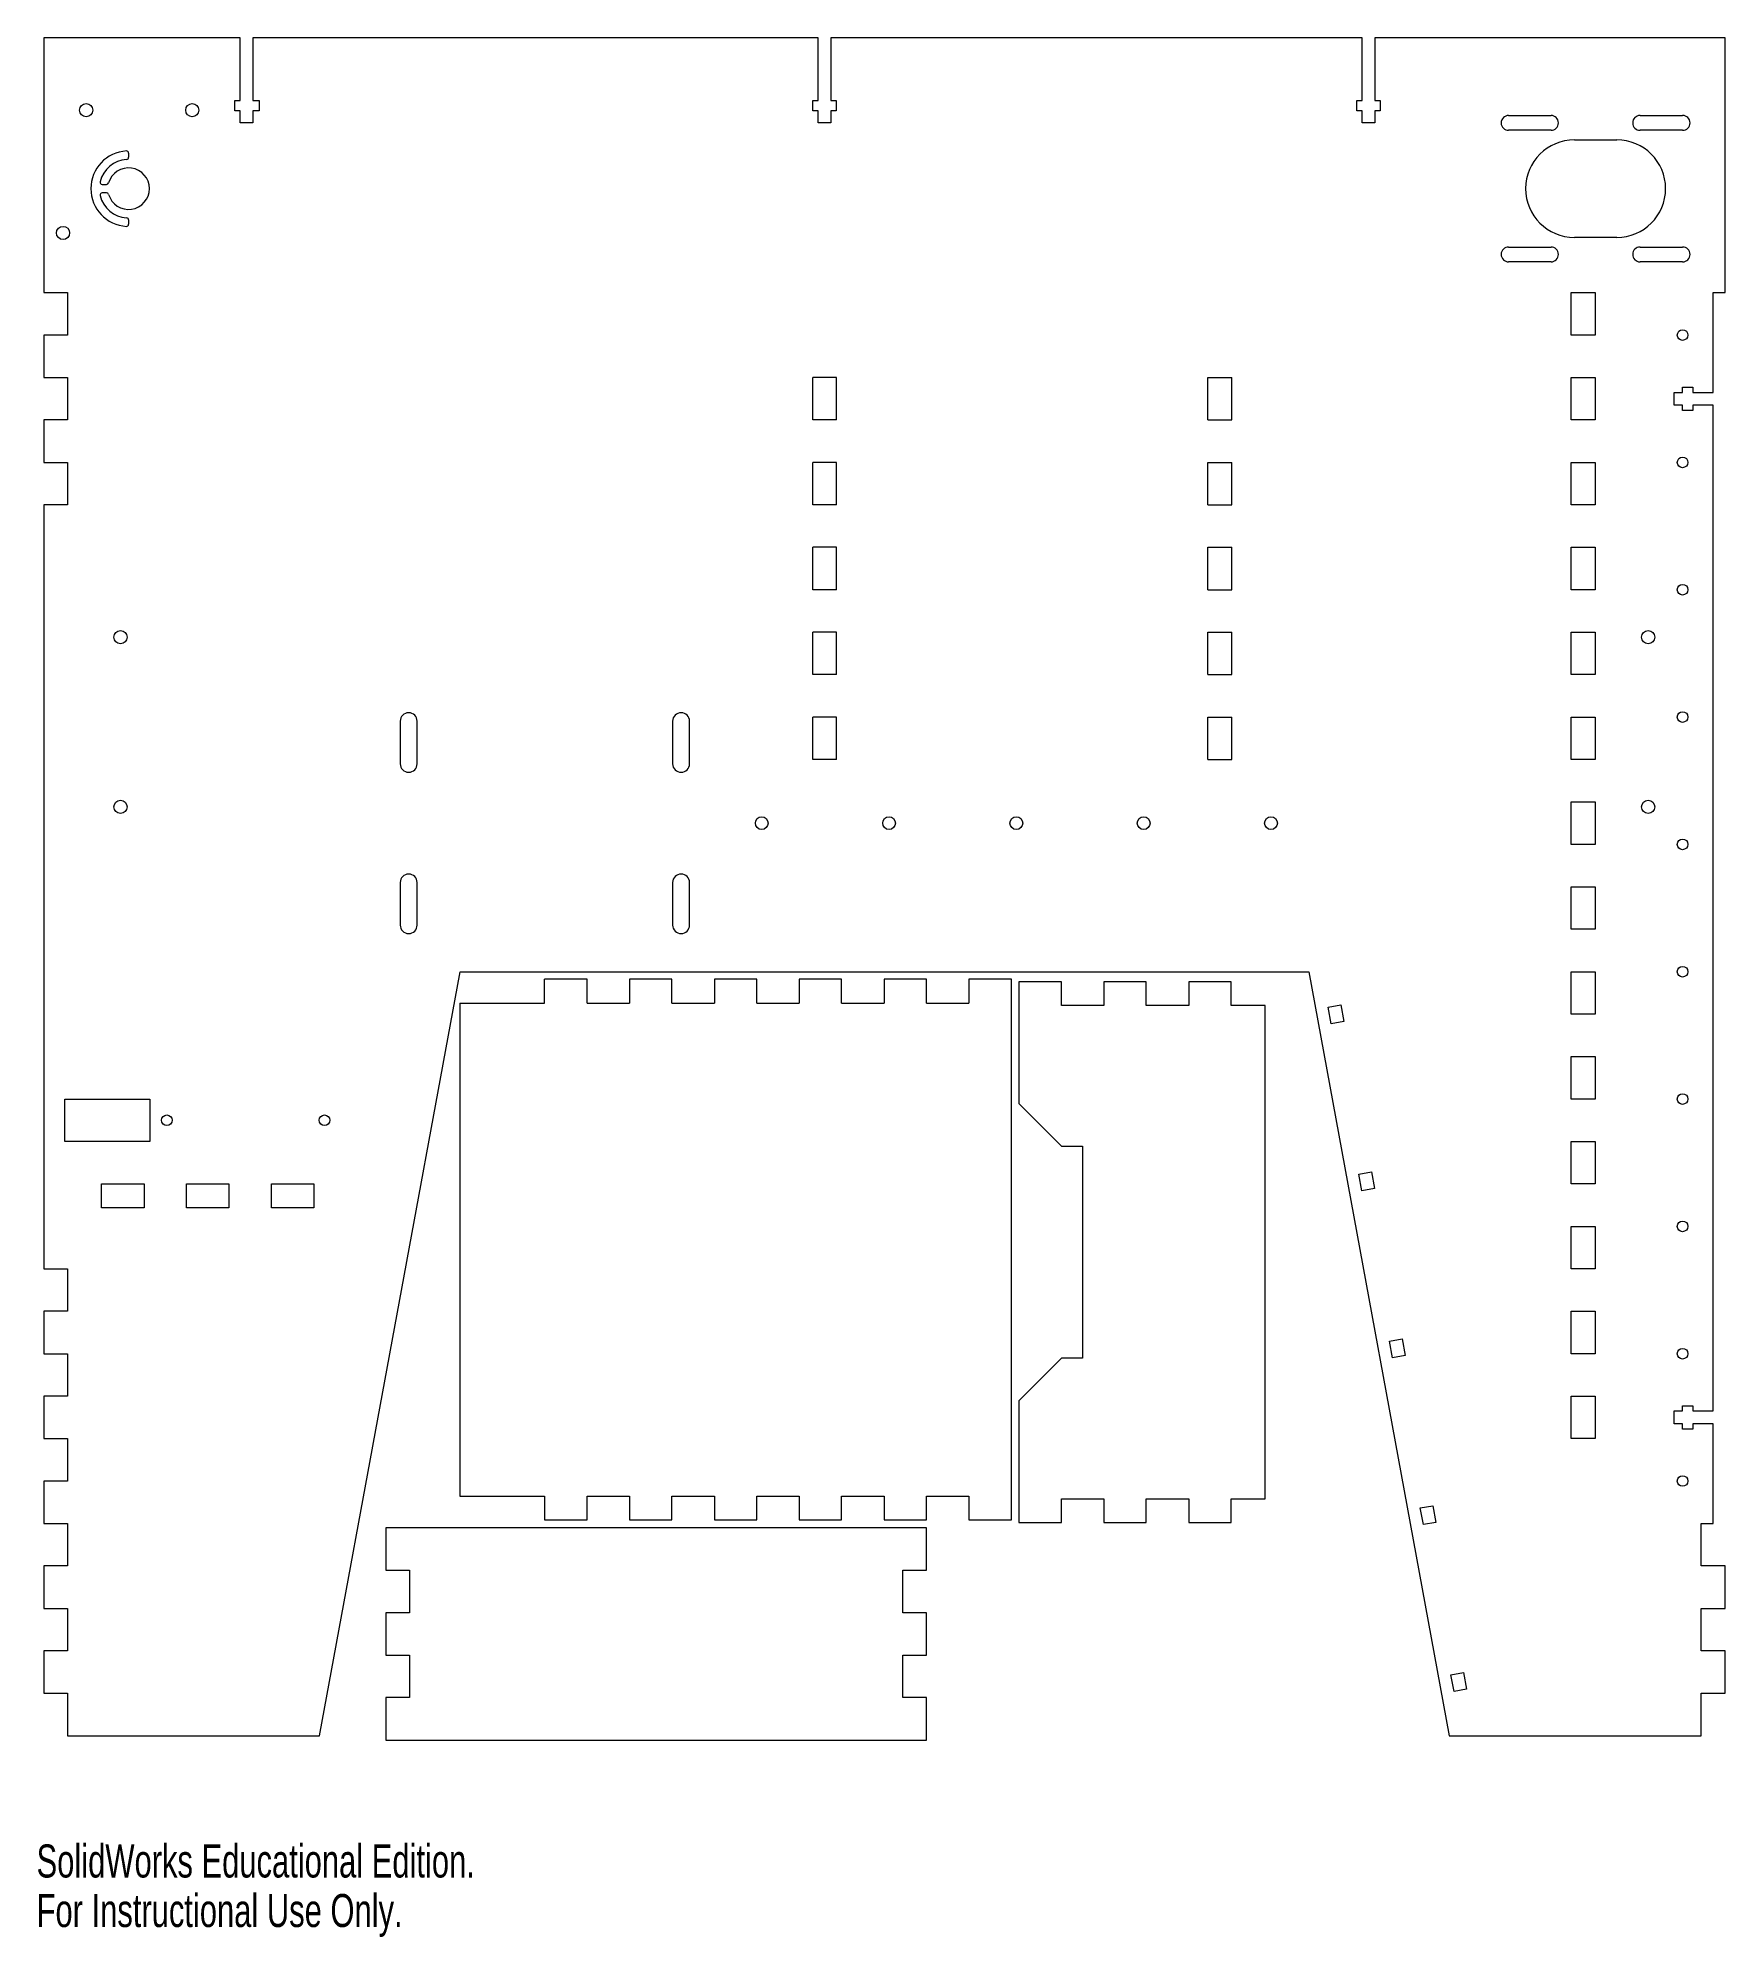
# Model space of a CAD drawing. Header units: millimetres. Extents: x 0 to 398, y 0 to 447.
import ezdxf

# ---------------------------------------------------------------- set-up
doc = ezdxf.new("R2010")
doc.units = ezdxf.units.MM
doc.styles.add('SLDTEXTSTYLE0', font='TXT', dxfattribs={"width": 0.7})

msp = doc.modelspace()

# ---------------------------------------------------------------- linework, layer by layer
at = {"color": 1, "linetype": 'Continuous', "lineweight": 0}
for p, q in [((47.96, 447.34), (1.69, 447.34)), ((1.69, 447.34), (1.69, 387.34)), ((47.96, 432.57), (47.96, 447.34)), ((50.96, 447.34), (50.96, 432.57)), ((184.19, 447.34), (50.96, 447.34)), ((184.19, 432.57), (184.19, 447.34)), ((187.19, 447.34), (187.19, 432.57)), ((312.38, 447.34), (187.19, 447.34)), ((312.38, 432.57), (312.38, 447.34)), ((315.38, 447.34), (315.38, 432.57)), ((397.89, 447.34), (315.38, 447.34)), ((397.89, 387.34), (397.89, 447.34)), ((46.71, 432.57), (47.96, 432.57)), ((46.71, 430.17), (46.71, 432.57)), ((47.96, 430.17), (46.71, 430.17)), ((47.96, 427.34), (47.96, 430.17)), ((50.96, 432.57), (52.42, 432.57)), ((50.96, 430.17), (50.96, 427.34)), ((52.42, 430.17), (50.96, 430.17)), ((52.42, 432.57), (52.42, 430.17)), ((182.94, 432.57), (184.19, 432.57)), ((182.94, 430.17), (182.94, 432.57)), ((184.19, 430.17), (182.94, 430.17)), ((184.19, 427.34), (184.19, 430.17)), ((187.19, 432.57), (188.44, 432.57)), ((187.19, 430.17), (187.19, 427.34)), ((188.44, 430.17), (187.19, 430.17)), ((188.44, 432.57), (188.44, 430.17)), ((311.13, 432.57), (312.38, 432.57)), ((311.13, 430.17), (311.13, 432.57)), ((312.38, 430.17), (311.13, 430.17)), ((312.38, 427.34), (312.38, 430.17)), ((315.38, 432.57), (316.63, 432.57)), ((315.38, 430.17), (315.38, 427.34)), ((316.63, 430.17), (315.38, 430.17)), ((316.63, 432.57), (316.63, 430.17)), ((50.96, 427.34), (47.96, 427.34)), ((187.19, 427.34), (184.19, 427.34)), ((315.38, 427.34), (312.38, 427.34)), ((1.69, 387.34), (7.29, 387.34)), ((7.29, 387.34), (7.29, 377.34)), ((395.09, 387.34), (397.89, 387.34)), ((395.09, 363.84), (395.09, 387.34)), ((7.29, 377.34), (1.69, 377.34)), ((1.69, 377.34), (1.69, 367.34)), ((1.69, 367.34), (7.29, 367.34)), ((7.29, 367.34), (7.29, 357.34)), ((385.89, 363.84), (387.89, 363.84)), ((385.89, 360.84), (385.89, 363.84)), ((387.89, 365.09), (390.29, 365.09)), ((387.89, 363.84), (387.89, 365.09)), ((390.29, 365.09), (390.29, 363.84)), ((390.29, 363.84), (395.09, 363.84)), ((387.89, 360.84), (385.89, 360.84)), ((387.89, 359.59), (387.89, 360.84)), ((390.29, 359.59), (387.89, 359.59)), ((390.29, 360.84), (390.29, 359.59)), ((395.09, 360.84), (390.29, 360.84)), ((395.09, 123.84), (395.09, 360.84)), ((7.29, 357.34), (1.69, 357.34)), ((1.69, 357.34), (1.69, 347.34)), ((1.69, 347.34), (7.29, 347.34)), ((7.29, 347.34), (7.29, 337.34)), ((7.29, 337.34), (1.69, 337.34)), ((1.69, 337.34), (1.69, 157.34)), ((66.69, 47.34), (99.79, 227.34)), ((99.79, 227.34), (299.79, 227.34)), ((129.72, 225.56), (119.72, 225.56)), ((119.72, 219.96), (119.72, 225.56)), ((129.72, 219.96), (129.72, 225.56)), ((149.72, 225.56), (139.72, 225.56)), ((139.72, 225.56), (139.72, 219.96)), ((149.72, 219.96), (149.72, 225.56)), ((169.72, 225.56), (159.72, 225.56)), ((159.72, 225.56), (159.72, 219.96)), ((169.72, 219.96), (169.72, 225.56)), ((189.72, 225.56), (179.72, 225.56)), ((179.72, 225.56), (179.72, 219.96)), ((189.72, 219.96), (189.72, 225.56)), ((209.72, 225.56), (199.72, 225.56)), ((199.72, 225.56), (199.72, 219.96)), ((209.72, 219.96), (209.72, 225.56)), ((229.72, 225.56), (219.72, 225.56)), ((219.72, 225.56), (219.72, 219.96)), ((229.72, 98.16), (229.72, 225.56)), ((241.51, 224.97), (231.51, 224.97)), ((231.51, 224.97), (231.51, 196.27)), ((241.51, 219.37), (241.51, 224.97)), ((251.51, 224.97), (251.51, 219.37)), ((261.51, 224.97), (251.51, 224.97)), ((261.51, 219.37), (261.51, 224.97)), ((271.51, 224.97), (271.51, 219.37)), ((281.51, 224.97), (271.51, 224.97)), ((281.51, 219.37), (281.51, 224.97)), ((299.79, 227.34), (332.89, 47.34)), ((99.72, 219.96), (119.72, 219.96)), ((99.72, 219.96), (99.72, 103.76)), ((129.72, 219.96), (139.72, 219.96)), ((149.72, 219.96), (159.72, 219.96)), ((169.72, 219.96), (179.72, 219.96)), ((189.72, 219.96), (199.72, 219.96)), ((209.72, 219.96), (219.72, 219.96)), ((251.51, 219.37), (241.51, 219.37)), ((271.51, 219.37), (261.51, 219.37)), ((289.56, 219.37), (281.51, 219.37)), ((289.56, 103.17), (289.56, 219.37)), ((231.51, 196.27), (241.51, 186.27)), ((241.51, 186.27), (246.51, 186.27)), ((246.51, 186.27), (246.51, 136.27)), ((1.69, 157.34), (7.29, 157.34)), ((7.29, 157.34), (7.29, 147.34)), ((7.29, 147.34), (1.69, 147.34)), ((1.69, 147.34), (1.69, 137.34)), ((1.69, 137.34), (7.29, 137.34)), ((7.29, 137.34), (7.29, 127.34)), ((241.51, 136.27), (231.51, 126.27)), ((246.51, 136.27), (241.51, 136.27)), ((7.29, 127.34), (1.69, 127.34)), ((1.69, 127.34), (1.69, 117.34)), ((231.51, 126.27), (231.51, 97.57)), ((385.89, 123.84), (387.89, 123.84)), ((385.89, 120.84), (385.89, 123.84)), ((387.89, 120.84), (385.89, 120.84)), ((387.89, 125.09), (390.29, 125.09)), ((387.89, 123.84), (387.89, 125.09)), ((387.89, 119.59), (387.89, 120.84)), ((390.29, 125.09), (390.29, 123.84)), ((390.29, 123.84), (395.09, 123.84)), ((390.29, 120.84), (390.29, 119.59)), ((395.09, 120.84), (390.29, 120.84)), ((395.09, 97.34), (395.09, 120.84)), ((1.69, 117.34), (7.29, 117.34)), ((7.29, 117.34), (7.29, 107.34)), ((390.29, 119.59), (387.89, 119.59)), ((7.29, 107.34), (1.69, 107.34)), ((1.69, 107.34), (1.69, 97.34)), ((99.72, 103.76), (119.72, 103.76)), ((119.72, 103.76), (119.72, 98.16)), ((129.72, 98.16), (129.72, 103.76)), ((129.72, 103.76), (139.72, 103.76)), ((139.72, 103.76), (139.72, 98.16)), ((149.72, 98.16), (149.72, 103.76)), ((149.72, 103.76), (159.72, 103.76)), ((159.72, 103.76), (159.72, 98.16)), ((169.72, 98.16), (169.72, 103.76)), ((169.72, 103.76), (179.72, 103.76)), ((179.72, 103.76), (179.72, 98.16)), ((189.72, 103.76), (199.72, 103.76)), ((189.72, 98.16), (189.72, 103.76)), ((199.72, 103.76), (199.72, 98.16)), ((209.72, 98.16), (209.72, 103.76)), ((209.72, 103.76), (219.72, 103.76)), ((219.72, 103.76), (219.72, 98.16)), ((241.51, 103.17), (251.51, 103.17)), ((241.51, 97.57), (241.51, 103.17)), ((251.51, 103.17), (251.51, 97.57)), ((261.51, 103.17), (271.51, 103.17)), ((261.51, 97.57), (261.51, 103.17)), ((271.51, 103.17), (271.51, 97.57)), ((281.51, 103.17), (289.56, 103.17)), ((281.51, 97.57), (281.51, 103.17)), ((1.69, 97.34), (7.29, 97.34)), ((7.29, 97.34), (7.29, 87.34)), ((209.72, 96.3), (82.32, 96.3)), ((82.32, 96.3), (82.32, 86.3)), ((119.72, 98.16), (129.72, 98.16)), ((139.72, 98.16), (149.72, 98.16)), ((159.72, 98.16), (169.72, 98.16)), ((179.72, 98.16), (189.72, 98.16)), ((199.72, 98.16), (209.72, 98.16)), ((209.72, 86.3), (209.72, 96.3)), ((219.72, 98.16), (229.72, 98.16)), ((231.51, 97.57), (241.51, 97.57)), ((251.51, 97.57), (261.51, 97.57)), ((271.51, 97.57), (281.51, 97.57)), ((392.29, 87.34), (392.29, 97.34)), ((392.29, 97.34), (395.09, 97.34)), ((7.29, 87.34), (1.69, 87.34)), ((1.69, 87.34), (1.69, 77.34)), ((82.32, 86.3), (87.92, 86.3)), ((87.92, 86.3), (87.92, 76.3)), ((204.12, 76.3), (204.12, 86.3)), ((204.12, 86.3), (209.72, 86.3)), ((397.89, 87.34), (392.29, 87.34)), ((397.89, 77.34), (397.89, 87.34)), ((1.69, 77.34), (7.29, 77.34)), ((7.29, 77.34), (7.29, 67.34)), ((87.92, 76.3), (82.32, 76.3)), ((82.32, 76.3), (82.32, 66.3)), ((209.72, 76.3), (204.12, 76.3)), ((209.72, 66.3), (209.72, 76.3)), ((392.29, 77.34), (397.89, 77.34)), ((392.29, 67.34), (392.29, 77.34)), ((1.69, 67.34), (1.69, 57.34)), ((7.29, 67.34), (1.69, 67.34)), ((397.89, 67.34), (392.29, 67.34)), ((397.89, 57.34), (397.89, 67.34)), ((82.32, 66.3), (87.92, 66.3)), ((87.92, 66.3), (87.92, 56.3)), ((204.12, 56.3), (204.12, 66.3)), ((204.12, 66.3), (209.72, 66.3)), ((1.69, 57.34), (7.29, 57.34)), ((7.29, 57.34), (7.29, 47.34)), ((87.92, 56.3), (82.32, 56.3)), ((82.32, 56.3), (82.32, 46.3)), ((209.72, 56.3), (204.12, 56.3)), ((209.72, 46.3), (209.72, 56.3)), ((392.29, 57.34), (397.89, 57.34)), ((392.29, 47.34), (392.29, 57.34)), ((7.29, 47.34), (66.69, 47.34)), ((82.32, 46.3), (209.72, 46.3)), ((332.89, 47.34), (392.29, 47.34))]:
    msp.add_line(p, q, dxfattribs=at)
at = {"color": 7, "linetype": 'Continuous', "lineweight": 0}
for p, q in [((346.89, 429.09), (356.89, 429.09)), ((356.89, 425.59), (346.89, 425.59)), ((377.89, 429.09), (387.89, 429.09)), ((387.89, 425.59), (377.89, 425.59)), ((362.39, 423.34), (372.39, 423.34)), ((21.69, 420.22), (21.69, 419.22)), ((15.47, 412.84), (16.5, 412.84)), ((16.5, 410.84), (15.47, 410.84)), ((21.69, 404.46), (21.69, 403.45)), ((372.39, 400.34), (362.39, 400.34)), ((346.89, 398.09), (356.89, 398.09)), ((356.89, 394.59), (346.89, 394.59)), ((377.89, 398.09), (387.89, 398.09)), ((387.89, 394.59), (377.89, 394.59)), ((361.65, 377.34), (361.65, 387.34)), ((361.65, 387.34), (367.25, 387.34)), ((367.25, 387.34), (367.25, 377.34)), ((367.25, 377.34), (361.65, 377.34)), ((182.89, 357.34), (182.89, 367.34)), ((188.49, 367.34), (182.89, 367.34)), ((188.49, 357.34), (188.49, 367.34)), ((276.05, 357.34), (276.05, 367.34)), ((276.05, 367.34), (281.65, 367.34)), ((281.65, 357.34), (281.65, 367.34)), ((361.65, 357.34), (361.65, 367.34)), ((361.65, 367.34), (367.25, 367.34)), ((367.25, 367.34), (367.25, 357.34)), ((188.49, 357.34), (182.89, 357.34)), ((276.05, 357.34), (281.65, 357.34)), ((367.25, 357.34), (361.65, 357.34)), ((182.89, 337.34), (182.89, 347.34)), ((188.49, 347.34), (182.89, 347.34)), ((188.49, 337.34), (188.49, 347.34)), ((276.05, 337.34), (276.05, 347.34)), ((276.05, 347.34), (281.65, 347.34)), ((281.65, 337.34), (281.65, 347.34)), ((361.65, 337.34), (361.65, 347.34)), ((361.65, 347.34), (367.25, 347.34)), ((367.25, 347.34), (367.25, 337.34)), ((188.49, 337.34), (182.89, 337.34)), ((276.05, 337.34), (281.65, 337.34)), ((367.25, 337.34), (361.65, 337.34)), ((188.49, 327.34), (182.89, 327.34)), ((182.89, 317.34), (182.89, 327.34)), ((188.49, 317.34), (188.49, 327.34)), ((276.05, 327.34), (281.65, 327.34)), ((276.05, 317.34), (276.05, 327.34)), ((281.65, 317.34), (281.65, 327.34)), ((361.65, 317.34), (361.65, 327.34)), ((361.65, 327.34), (367.25, 327.34)), ((367.25, 327.34), (367.25, 317.34)), ((188.49, 317.34), (182.89, 317.34)), ((276.05, 317.34), (281.65, 317.34)), ((367.25, 317.34), (361.65, 317.34)), ((182.89, 297.34), (182.89, 307.34)), ((188.49, 307.34), (182.89, 307.34)), ((188.49, 297.34), (188.49, 307.34)), ((276.05, 307.34), (281.65, 307.34)), ((276.05, 297.34), (276.05, 307.34)), ((281.65, 297.34), (281.65, 307.34)), ((361.65, 297.34), (361.65, 307.34)), ((361.65, 307.34), (367.25, 307.34)), ((367.25, 307.34), (367.25, 297.34)), ((188.49, 297.34), (182.89, 297.34)), ((276.05, 297.34), (281.65, 297.34)), ((367.25, 297.34), (361.65, 297.34)), ((188.49, 287.34), (182.89, 287.34)), ((182.89, 277.34), (182.89, 287.34)), ((188.49, 277.34), (188.49, 287.34)), ((276.05, 287.34), (281.65, 287.34)), ((276.05, 277.34), (276.05, 287.34)), ((281.65, 277.34), (281.65, 287.34)), ((361.65, 277.34), (361.65, 287.34)), ((361.65, 287.34), (367.25, 287.34)), ((367.25, 287.34), (367.25, 277.34)), ((85.69, 286.34), (85.69, 276.34)), ((89.69, 276.34), (89.69, 286.34)), ((149.89, 286.34), (149.89, 276.34)), ((153.89, 276.34), (153.89, 286.34)), ((188.49, 277.34), (182.89, 277.34)), ((276.05, 277.34), (281.65, 277.34)), ((367.25, 277.34), (361.65, 277.34)), ((361.65, 257.34), (361.65, 267.34)), ((361.65, 267.34), (367.25, 267.34)), ((367.25, 267.34), (367.25, 257.34)), ((367.25, 257.34), (361.65, 257.34)), ((85.69, 248.34), (85.69, 238.34)), ((89.69, 238.34), (89.69, 248.34)), ((149.89, 248.34), (149.89, 238.34)), ((153.89, 238.34), (153.89, 248.34)), ((361.65, 237.34), (361.65, 247.34)), ((361.65, 247.34), (367.25, 247.34)), ((367.25, 247.34), (367.25, 237.34)), ((367.25, 237.34), (361.65, 237.34)), ((361.65, 217.34), (361.65, 227.34)), ((361.65, 227.34), (367.25, 227.34)), ((367.25, 227.34), (367.25, 217.34)), ((304.37, 219.01), (307.32, 219.55)), ((307.32, 219.55), (308.05, 215.62)), ((305.09, 215.08), (304.37, 219.01)), ((308.05, 215.62), (305.09, 215.08)), ((367.25, 217.34), (361.65, 217.34)), ((361.65, 197.34), (361.65, 207.34)), ((361.65, 207.34), (367.25, 207.34)), ((367.25, 207.34), (367.25, 197.34)), ((6.69, 197.34), (26.69, 197.34)), ((6.69, 187.34), (6.69, 197.34)), ((26.69, 197.34), (26.69, 187.34)), ((367.25, 197.34), (361.65, 197.34)), ((26.69, 187.34), (6.69, 187.34)), ((361.65, 177.34), (361.65, 187.34)), ((361.65, 187.34), (367.25, 187.34)), ((367.25, 187.34), (367.25, 177.34)), ((311.61, 179.67), (314.56, 180.21)), ((312.33, 175.74), (311.61, 179.67)), ((314.56, 180.21), (315.28, 176.28)), ((15.34, 171.74), (15.34, 177.34)), ((15.34, 177.34), (25.34, 177.34)), ((25.34, 177.34), (25.34, 171.74)), ((35.34, 171.74), (35.34, 177.34)), ((35.34, 177.34), (45.34, 177.34)), ((45.34, 177.34), (45.34, 171.74)), ((55.34, 171.74), (55.34, 177.34)), ((55.34, 177.34), (65.34, 177.34)), ((65.34, 177.34), (65.34, 171.74)), ((315.28, 176.28), (312.33, 175.74)), ((367.25, 177.34), (361.65, 177.34)), ((25.34, 171.74), (15.34, 171.74)), ((45.34, 171.74), (35.34, 171.74)), ((65.34, 171.74), (55.34, 171.74)), ((361.65, 157.34), (361.65, 167.34)), ((361.65, 167.34), (367.25, 167.34)), ((367.25, 167.34), (367.25, 157.34)), ((367.25, 157.34), (361.65, 157.34)), ((361.65, 137.34), (361.65, 147.34)), ((361.65, 147.34), (367.25, 147.34)), ((367.25, 147.34), (367.25, 137.34)), ((318.84, 140.33), (321.79, 140.87)), ((319.56, 136.4), (318.84, 140.33)), ((321.79, 140.87), (322.51, 136.94)), ((322.51, 136.94), (319.56, 136.4)), ((367.25, 137.34), (361.65, 137.34)), ((361.65, 117.34), (361.65, 127.34)), ((361.65, 127.34), (367.25, 127.34)), ((367.25, 127.34), (367.25, 117.34)), ((367.25, 117.34), (361.65, 117.34)), ((326.07, 100.99), (329.02, 101.53)), ((326.8, 97.06), (326.07, 100.99)), ((329.02, 101.53), (329.75, 97.6)), ((329.75, 97.6), (326.8, 97.06)), ((333.31, 61.65), (336.26, 62.19)), ((334.03, 57.72), (333.31, 61.65)), ((336.98, 58.26), (334.03, 57.72)), ((336.26, 62.19), (336.98, 58.26))]:
    msp.add_line(p, q, dxfattribs=at)
for centre, radius in [((11.69, 430.34), 1.55), ((36.69, 430.34), 1.55), ((6.24, 401.4), 1.55), ((387.89, 377.34), 1.25), ((387.89, 347.34), 1.25), ((387.89, 317.34), 1.25), ((19.79, 306.17), 1.55), ((379.79, 306.17), 1.55), ((387.89, 287.34), 1.25), ((19.79, 266.17), 1.55), ((379.79, 266.17), 1.55), ((170.89, 262.34), 1.5), ((200.89, 262.34), 1.5), ((230.89, 262.34), 1.5), ((260.89, 262.34), 1.5), ((290.89, 262.34), 1.5), ((387.89, 257.34), 1.25), ((387.89, 227.34), 1.25), ((387.89, 197.34), 1.25), ((30.69, 192.34), 1.25), ((67.84, 192.34), 1.25), ((387.89, 167.34), 1.25), ((387.89, 137.34), 1.25), ((387.89, 107.34), 1.25)]:
    msp.add_circle(centre, radius, dxfattribs=at)
for centre, radius, start, end in [((346.89, 427.34), 1.75, 90, 270), ((356.89, 427.34), 1.75, 270, 90), ((377.89, 427.34), 1.75, 90, 270), ((387.89, 427.34), 1.75, 270, 90), ((21.69, 411.84), 8.9, 93.4125, 266.5875), ((21.19, 420.22), 0.5, 0, 93.4125), ((362.39, 411.84), 11.5, 90, 270), ((372.39, 411.84), 11.5, 270, 90), ((21.69, 411.84), 6.9, 93.8743, 166.4452), ((21.69, 411.84), 4.9, 196.1276, 163.8724), ((21.19, 419.22), 0.5, 273.8743, 0), ((15.47, 413.34), 0.5, 166.4452, 270), ((16.5, 413.34), 0.5, 270, 343.8724), ((15.47, 410.34), 0.5, 90, 193.5548), ((21.69, 411.84), 6.9, 193.5548, 266.1257), ((16.5, 410.34), 0.5, 16.1276, 90), ((21.19, 403.45), 0.5, 266.5875, 0), ((21.19, 404.46), 0.5, 0, 86.1257), ((346.89, 396.34), 1.75, 90, 270), ((356.89, 396.34), 1.75, 270, 90), ((377.89, 396.34), 1.75, 90, 270), ((387.89, 396.34), 1.75, 270, 90), ((87.69, 286.34), 2, 0, 180), ((151.89, 286.34), 2, 0, 180), ((87.69, 276.34), 2, 180, 0), ((151.89, 276.34), 2, 180, 0), ((87.69, 248.34), 2, 0, 180), ((151.89, 248.34), 2, 0, 180), ((87.69, 238.34), 2, 180, 0), ((151.89, 238.34), 2, 180, 0)]:
    msp.add_arc(centre, radius, start, end, dxfattribs=at)

# ---------------------------------------------------------------- texts
at = {"color": 7, "linetype": 'Continuous', "char_height": 7.785, "attachment_point": 1, "style": 'SLDTEXTSTYLE0'}
for s, insert in [('SolidWorks Educational Edition.', (0, 21.71)), ('For Instructional Use Only.', (0, 10.04))]:
    msp.add_mtext(s, dxfattribs=dict(at, insert=insert))

doc.saveas('drawing.dxf')
